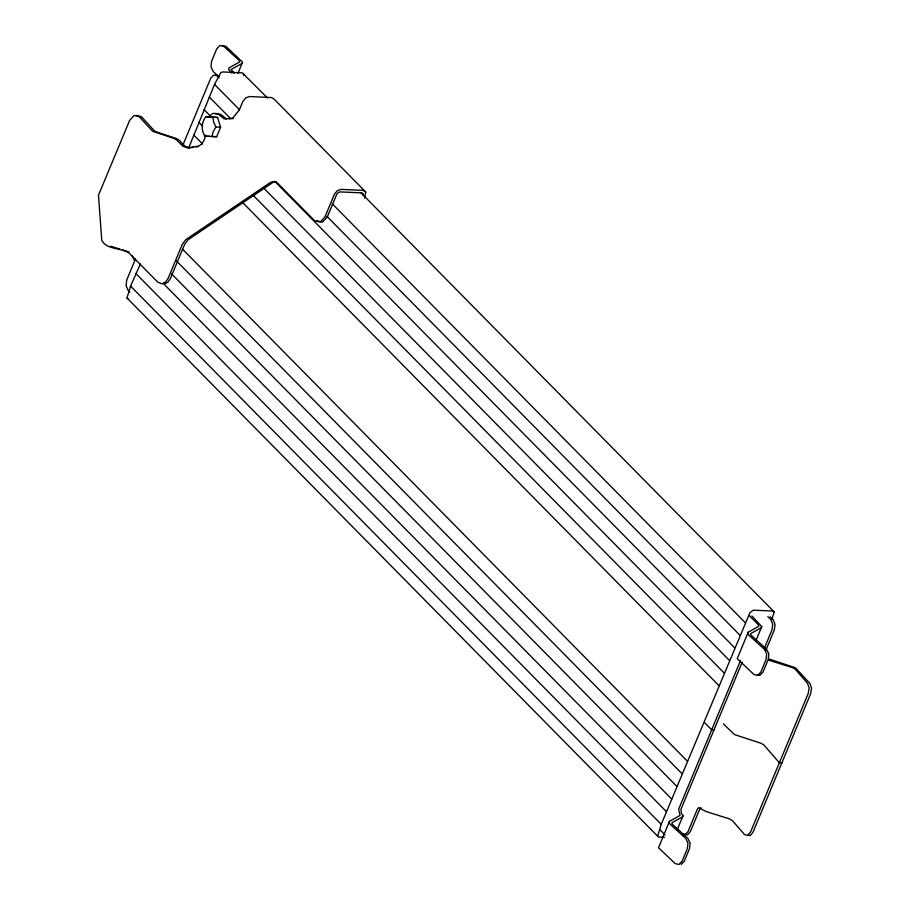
<?xml version="1.0" encoding="UTF-8"?>
<svg xmlns="http://www.w3.org/2000/svg" width="910" height="910" viewBox="0 0 910 910"><rect width="100%" height="100%" fill="white"/><g stroke="black" fill="none" stroke-linecap="round" stroke-linejoin="round"><path stroke-width="1.36" d="M208.026 117.356L212.986 113.295L218.411 114.239L224.247 118.914L232.596 118.277L239.33 109.951L242.902 101.374L245.734 97.871L249.613 96.54L271.555 97.563L274.206 99.19L365.729 192.01L364.546 198.152M205.296 135.078L204.602 139.048L202.02 143.905L198.642 146.066L187.312 147.829L182.717 146.112L176.563 139.867L174.072 138.468L152.664 131.302L139.15 116.651L134.123 115.377L129.561 120.552L98.462 195.263L101.772 240.308C106.777 250.17 121.28 247.327 129.334 253.321L157.794 282.18L162.207 283.92L165.518 282.111L168.145 278.335L182.319 244.278L185.822 239.626L270.668 182.284L274.172 181.499L277.505 183.092L314.621 220.732L320.183 222.051L324.972 216.887L334.414 194.194L337.257 190.69L341.136 189.371L363.079 190.383L365.729 192.01M237.908 73.46L242.56 62.176L225.896 46.33L222.108 45.5M669.464 821.32L669.009 822.515L670.079 824.164L685.685 838.372L687.949 842.979L687.346 848.586L682.102 861.19L678.985 864.5L675.186 863.579L658.521 847.733L669.464 821.32L680.054 815.405L678.621 809.252L740.41 660.831M748.179 632.234L747.724 633.428L748.793 635.078L764.389 649.285L766.664 653.892L766.061 659.488L760.817 672.092L757.7 675.413L753.901 674.492L737.236 658.647L748.179 632.234L758.769 626.319L758.212 624.624L749.374 615.66M135.465 259.02L126.752 279.973L126.069 285.558L127.969 290.176L129.948 292.178M182.899 145.077L210.699 78.283L213.702 75.052L217.171 75.883L219.151 77.885M140.345 264.071L130.585 286.115L126.979 297.979L657.634 836.199L658.885 837.063L664.493 837.325M216.648 136.716L220.584 127.252L217.558 117.447L205.831 116.889C201.349 122.497 200.985 130.164 204.943 136.159L216.648 136.716L211.916 136.5L213.19 131.734L215.852 127.036L213.645 122.099L212.826 117.231L205.831 116.889M742.173 662.23L680.93 809.354L681.419 813.438L683.023 815.724L677.256 829.59M755.96 640.492L761.738 626.626L751.933 616.024M771.771 619.608L774.205 611.941L361.259 193.102M764.15 648.739L772.021 629.822L772.749 624.226L770.804 619.619L767.835 616.616M765.936 650.104L774.33 629.936L775.058 624.34L773.113 619.733L770.144 616.73M761.738 626.626L761.26 627.718L750.659 633.633L750.966 635.055L766.573 649.262L768.836 653.869L768.245 659.477L762.989 672.081L759.884 675.391L757.347 674.776M683.023 815.724L682.545 816.805L671.955 822.731L672.262 824.153L687.858 838.349L690.121 842.967L689.53 848.564L684.286 861.167L681.169 864.477M701.03 807.716L699.824 808.944L690.371 831.626L687.391 834.948L683.91 834.038M188.62 148.102L214.544 84.414L220.766 72.663L222.677 71.936L242.31 72.846L267.494 97.996M657.634 836.199L661.24 824.335L749.976 612.578L753.332 610.155L772.965 611.065L774.205 611.941M242.106 63.381L231.072 69.524L234.393 73.335M164.517 284.034L167.827 282.214L170.454 278.449L184.628 244.38L188.131 239.739L272.977 182.398L276.481 181.602M193.398 147.34L189.621 147.932L185.026 146.214L178.872 139.969L176.381 138.57L154.984 131.404L141.459 116.764L136.432 115.479M195.912 146.954L198.437 146.567M229.343 118.8L233.517 118.493M212.826 117.231L217.558 117.447M215.852 127.036L220.584 127.252M204.943 136.159L209.675 136.375M713.997 729.934L711.677 729.831L704.795 722.847M781.804 763.001L779.381 762.773L763.763 744.858L761.158 743.333L734.541 734.586L723.382 723.916M215.295 113.397L220.72 114.353L226.556 119.017M216.011 75.166L219.481 75.985M316.93 220.834L322.493 222.154L327.281 216.989L336.723 194.308L338.179 192.613L340.09 191.885L362.032 192.897L363.272 193.773L363.283 195.525M682.762 834.231L685.082 834.834L688.062 831.524L697.515 808.831L698.709 807.602L705.841 811.458L729.672 818.966L732.277 820.502L744.528 834.55L747.679 835.437L750.522 832.104L808.239 693.443L809.115 687.858L807.5 683.273L795.238 669.225L792.644 667.701L768.813 660.194M747.997 835.073L750.102 835.664L752.945 832.343L810.673 693.67L811.538 688.085L809.923 683.501L795.431 667.758L768.631 658.885M110.724 246.212L119.938 249.124M122.577 249.954L129.163 252.024M126.979 297.979L128.23 298.844M218.423 76.292L213.224 71.56L211.018 66.93L211.552 61.345L216.796 48.742L219.924 45.523L223.712 46.342L239.319 60.549L239.626 61.971L229.024 67.886L228.603 69.433L232.084 73.232M214.544 84.414L239.489 109.7M332.252 203.794L745.199 622.633M209.3 97.017L230.241 118.266M326.997 216.398L739.955 635.237M204.056 109.621L210.039 115.695M274.877 181.454L734.7 647.84M198.801 122.236L202.793 126.274M263.638 187.995L729.456 660.455M193.557 134.839L202.532 143.939M253.401 195.536L724.212 673.059M242.174 202.077L718.957 685.662M182.762 249.386L687.482 761.295M176.517 260.977L682.227 773.909M171.273 273.58L676.983 786.513M163.026 283.158L671.739 799.116M135.84 273.5L666.484 811.72M130.585 286.115L661.24 824.335M660.171 829.965L665.073 834.948M132.303 256.017L134.509 260.647M243.561 73.721L243.573 75.473"/></g></svg>
